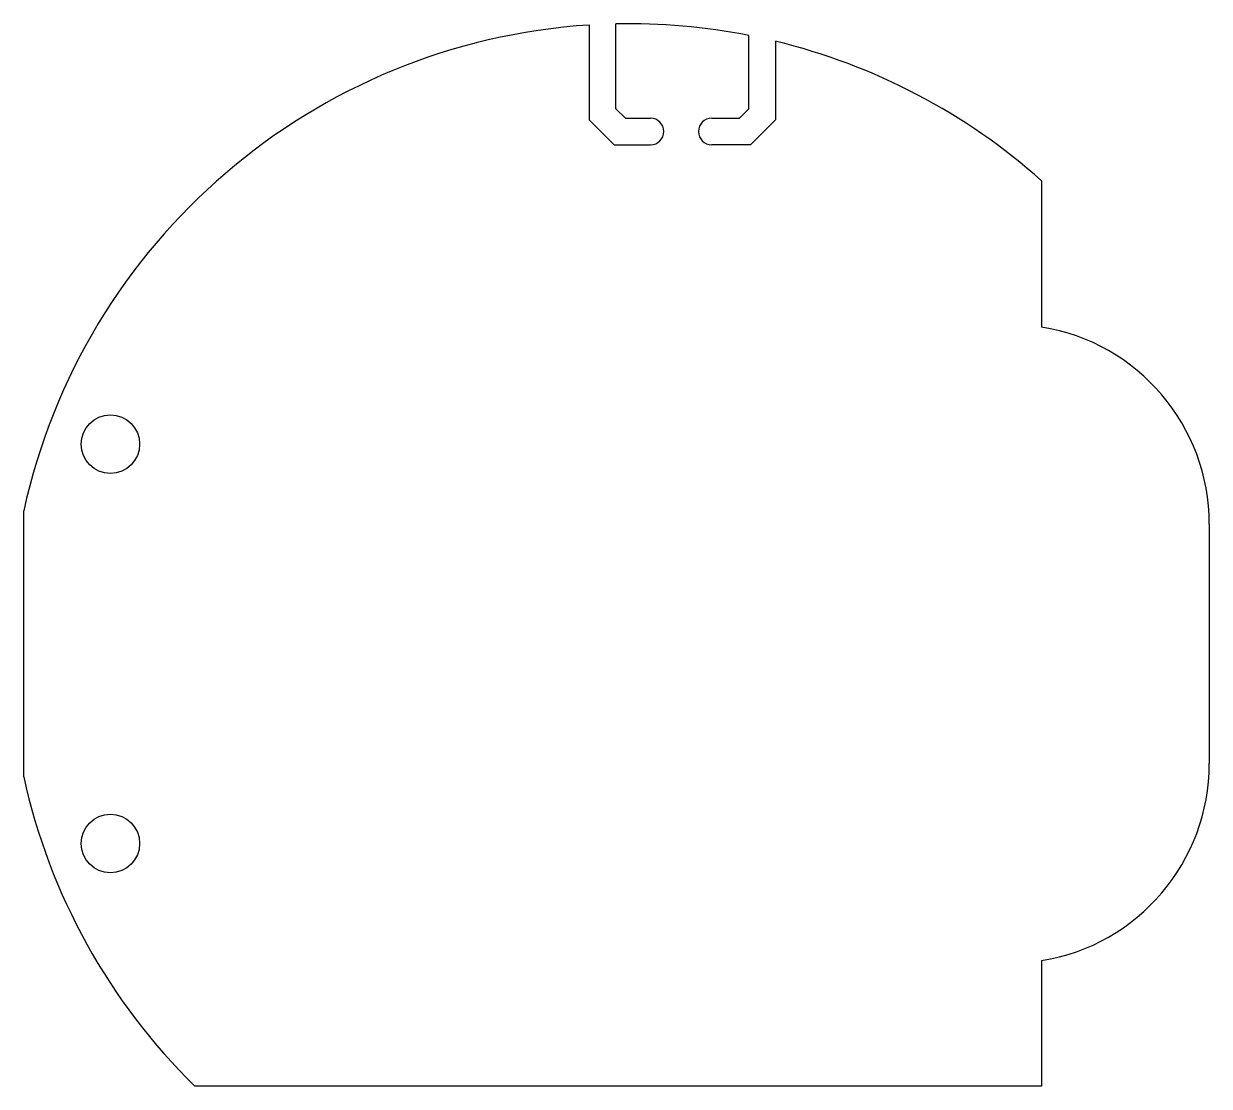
# Model space of a CAD drawing. Header units: millimetres. Extents: x -22.8 to 21.8, y -16.6 to 23.3.
import ezdxf

# ---------------------------------------------------------------- set-up
doc = ezdxf.new("R2010")
doc.units = ezdxf.units.MM
doc.layers.get('0').update_dxf_attribs({"linetype": 'CONTINUOUS'})

msp = doc.modelspace()

# ---------------------------------------------------------------- linework, layer by layer
for p, q in [((-1.5, 23.252), (-1.5, 19.689)), ((-0.5, 20.104), (-0.5, 23.295)), ((4.5, 20.104), (4.5, 22.861)), ((5.5, 22.642), (5.5, 19.689)), ((-0.146, 19.75), (-0.5, 20.104)), ((4.146, 19.75), (4.5, 20.104)), ((-0.561, 18.75), (-1.5, 19.689)), ((-0.146, 19.75), (0.8, 19.75)), ((3.1, 19.75), (4.146, 19.75)), ((5.5, 19.689), (4.561, 18.75)), ((-0.561, 18.75), (0.8, 18.75)), ((4.561, 18.75), (3.1, 18.75)), ((15.5, 17.397), (15.5, 11.903)), ((-22.757, -5), (-22.757, 5)), ((21.8, 4.5), (21.8, -4.5)), ((15.5, -11.903), (15.5, -16.625)), ((15.5, -16.625), (-16.325, -16.625))]:
    msp.add_line(p, q)
for centre in [(-19.5, 7.5), (-19.5, -7.5)]:
    msp.add_circle(centre, 1.1)
for centre, radius, start, end in [((0, 0), 23.3, 93.6911, 167.6084), ((0, 0), 23.3, 78.8643, 91.2296), ((0, 0), 23.3, 48.2996, 76.3464), ((0.8, 19.25), 0.5, -90, 90), ((3.1, 19.25), 0.5, 90, 270), ((14.3, 4.5), 7.5, 0, 80.7931), ((14.3, -4.5), 7.5, -80.7931, 0), ((0, 0), 23.3, 192.3916, 225.5204)]:
    msp.add_arc(centre, radius, start, end)

doc.saveas('drawing.dxf')
